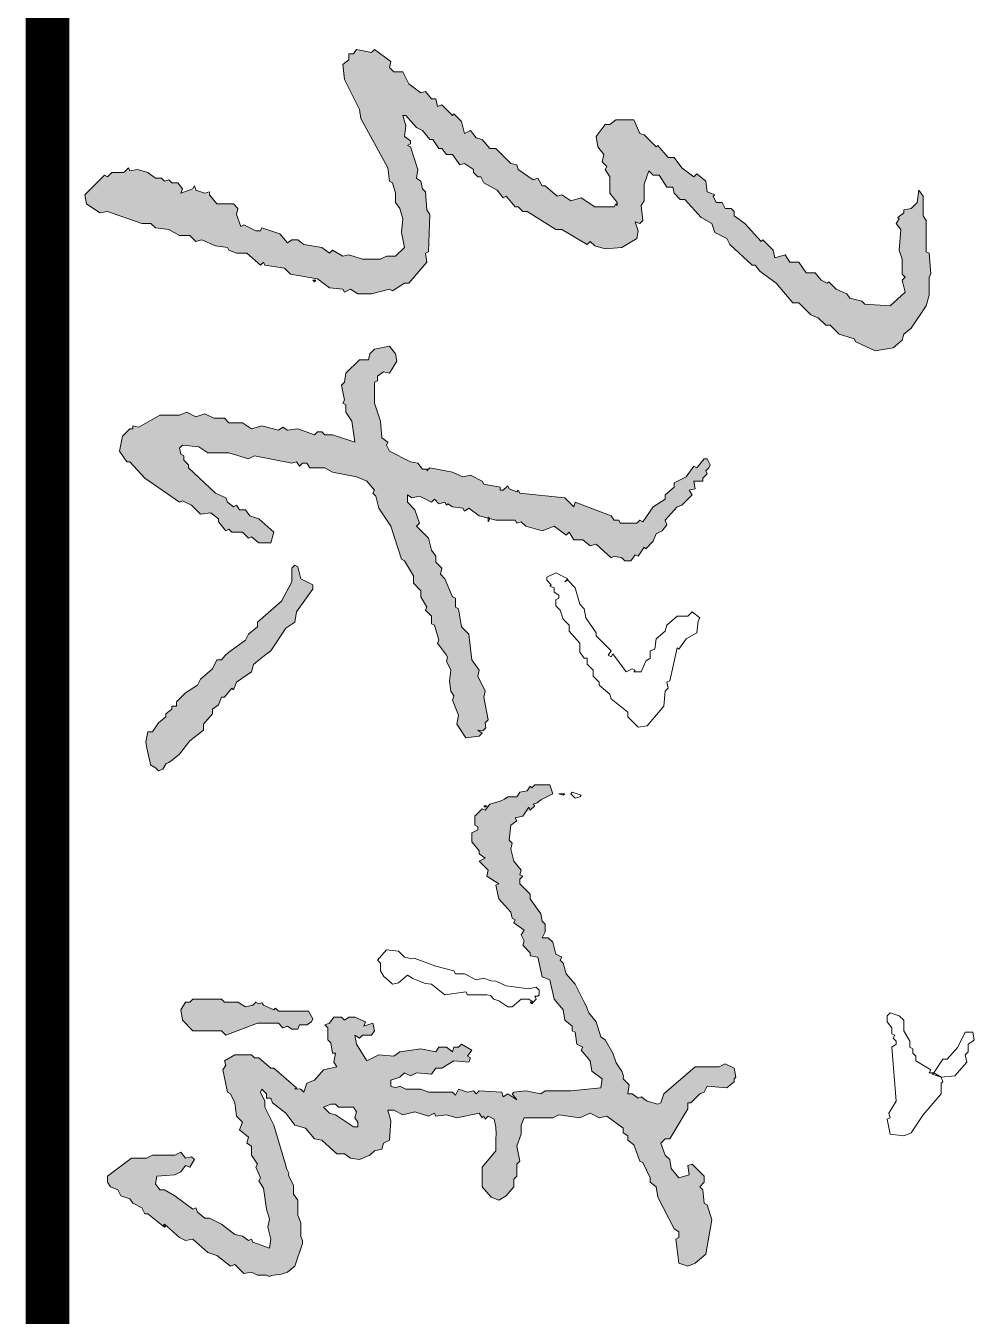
# Model space of a CAD drawing. Extents: x -518115 to 389031, y -231062 to 1628073.
# Drawn here: x 134976.2 to 135167.5, y -221165.1 to -220904.9 of the extents above; entities that cross this region are included whole.
import ezdxf

# ---------------------------------------------------------------- set-up
doc = ezdxf.new("R2010")
doc.units = 0
doc.header["$LTSCALE"] = 1000
doc.header["$MEASUREMENT"] = 0
doc.layers.add('图框', color=140, linetype='Continuous')
doc.layers.add('签名', color=7, linetype='Continuous', lineweight=18)

# ---------------------------------------------------------------- blocks, each defined once
blk = doc.blocks.new('GFDDDDRG')
at = {"layer": '签名'}
h = blk.add_hatch(color=2, dxfattribs=at)
h.dxf.hatch_style = 1
h.paths.add_polyline_path([(898047.21, -158509.95), (898047.82, -158515.39), (898049.03, -158516), (898050.24, -158520.23), (898050.24, -158523.86), (898052.05, -158526.28), (898053.26, -158530.51), (898052.65, -158535.96), (898053.86, -158542.01), (898050.24, -158545.63), (898046.61, -158545.63), (898044.19, -158546.84), (898036.93, -158546.84), (898031.49, -158545.03), (898029.07, -158545.63), (898024.83, -158543.21), (898023.62, -158544.42), (898020.6, -158542.01), (898013.34, -158540.8), (898010.92, -158538.98), (898008.5, -158538.98), (898006.69, -158540.19), (898003.67, -158536.56), (897996.41, -158534.14), (897995.8, -158535.35), (897993.99, -158535.35), (897989.15, -158532.93), (897987.94, -158533.54), (897986.13, -158528.7), (897986.73, -158526.28), (897984.92, -158524.47), (897978.26, -158524.47), (897974.45, -158519.89), (897973.43, -158520.23), (897968.3, -158518.52), (897963.75, -158520.23), (897964.35, -158518.42), (897962.54, -158516), (897960.12, -158516), (897958.91, -158514.79), (897957.1, -158515.39), (897955.89, -158514.18), (897953.47, -158514.18), (897950.44, -158511.77), (897946.21, -158510.56), (897943.19, -158511.16), (897942.58, -158509.95), (897940.77, -158511.77), (897935.93, -158511.77), (897934.11, -158513.58), (897932.9, -158512.97), (897925.04, -158520.84), (897925.65, -158524.47), (897931.09, -158528.09), (897934.11, -158527.49), (897948.02, -158532.33), (897951.65, -158532.33), (897953.47, -158534.14), (897958.91, -158534.75), (897963.14, -158537.17), (897967.38, -158537.17), (897969.8, -158539.59), (897972.22, -158538.98), (897977.66, -158541.4), (897982.5, -158542.01), (897983.1, -158543.21), (897986.13, -158544.42), (897990.36, -158544.42), (897995.8, -158549.26), (897997.01, -158548.05), (897997.62, -158549.26), (898005.48, -158550.47), (898007.9, -158552.89), (898018.79, -158554.71), (898023.62, -158558.33), (898029.07, -158558.94), (898029.67, -158560.15), (898032.09, -158558.94), (898035.12, -158560.75), (898040.56, -158560.75), (898047.82, -158558.94), (898049.03, -158559.54), (898053.86, -158556.52), (898055.68, -158556.52), (898062.94, -158548.05), (898062.33, -158544.42), (898063.54, -158543.82), (898064.15, -158528.7), (898062.94, -158526.89), (898062.33, -158519.63), (898061.12, -158518.42), (898060.52, -158515.39), (898058.7, -158514.18), (898059.31, -158510.56), (898056.28, -158501.48), (898055.07, -158500.88), (898056.28, -158500.27), (898056.28, -158499.06), (898053.86, -158497.25), (898054.47, -158493.02), (898053.26, -158488.78), (898054.47, -158488.78), (898058.7, -158493.62), (898061.12, -158494.83), (898064.15, -158498.46), (898065.36, -158498.46), (898067.77, -158502.09), (898068.98, -158502.09), (898070.8, -158504.51), (898073.22, -158504.51), (898076.24, -158508.74), (898078.06, -158508.14), (898081.69, -158510.56), (898081.69, -158511.77), (898083.5, -158513.58), (898084.71, -158513.58), (898085.92, -158516), (898091.36, -158519.02), (898093.78, -158522.05), (898094.99, -158521.44), (898098.62, -158525.68), (898099.83, -158525.68), (898101.64, -158527.49), (898103.46, -158527.49), (898114.95, -158534.75), (898117.37, -158534.75), (898127.65, -158540.8), (898128.86, -158539.59), (898130.67, -158541.4), (898134.91, -158542.61), (898141.56, -158542.01), (898147.61, -158538.38), (898148.21, -158535.35), (898147, -158531.72), (898148.82, -158532.33), (898150.03, -158531.12), (898149.42, -158525.07), (898150.63, -158523.26), (898150.63, -158516.6), (898152.45, -158511.16), (898154.26, -158512.97), (898156.68, -158512.97), (898159.7, -158517.81), (898162.12, -158517.81), (898162.73, -158520.23), (898165.15, -158522.65), (898166.96, -158522.65), (898173.61, -158529.91), (898177.85, -158532.33), (898179.06, -158535.96), (898183.9, -158538.38), (898185.11, -158540.8), (898194.18, -158549.26), (898195.39, -158549.26), (898197.2, -158551.68), (898203.85, -158556.52), (898210.51, -158564.38), (898212.93, -158564.38), (898217.77, -158569.22), (898220.79, -158570.43), (898223.81, -158573.45), (898225.63, -158573.45), (898229.26, -158577.08), (898235.3, -158578.9), (898235.91, -158580.11), (898243.77, -158583.74), (898251.03, -158582.53), (898254.66, -158579.5), (898255.26, -158577.08), (898258.29, -158574.66), (898264.33, -158565.59), (898265.54, -158561.36), (898265.54, -158554.1), (898266.15, -158552.89), (898265.54, -158544.42), (898264.33, -158543.82), (898264.33, -158531.12), (898263.13, -158529.3), (898263.13, -158521.44), (898261.31, -158519.02), (898260.71, -158523.86), (898258.29, -158526.28), (898255.26, -158526.89), (898255.26, -158528.09), (898252.84, -158529.91), (898253.45, -158530.51), (898252.24, -158532.33), (898254.05, -158534.75), (898253.45, -158543.21), (898254.66, -158546.84), (898254.66, -158552.89), (898255.87, -158554.1), (898254.66, -158555.31), (898255.87, -158560.15), (898249.82, -158565.59), (898239.54, -158564.99), (898238.33, -158563.78), (898233.49, -158562.57), (898232.28, -158560.75), (898228.05, -158558.94), (898225.02, -158555.92), (898224.42, -158556.52), (898222, -158555.31), (898219.58, -158552.29), (898215.95, -158552.29), (898212.93, -158548.05), (898209.3, -158548.05), (898207.48, -158545.03), (898203.25, -158546.24), (898202.65, -158543.21), (898198.41, -158538.98), (898197.81, -158539.59), (898191.15, -158532.33), (898186.92, -158529.3), (898186.92, -158527.49), (898185.71, -158526.28), (898183.29, -158526.28), (898182.08, -158523.86), (898179.66, -158523.86), (898177.92, -158520.38), (898176.03, -158519.63), (898175.43, -158515.39), (898171.8, -158512.37), (898170.59, -158513.58), (898165.75, -158509.95), (898162.73, -158505.72), (898160.31, -158505.72), (898156.08, -158500.88), (898155.47, -158501.48), (898150.63, -158496.65), (898148.82, -158496.04), (898146.4, -158490.6), (898139.14, -158490.6), (898136.72, -158492.41), (898134.91, -158492.41), (898131.28, -158497.25), (898131.88, -158501.48), (898134.3, -158504.51), (898133.7, -158507.53), (898135.51, -158509.35), (898134.91, -158510.56), (898136.72, -158513.58), (898136.72, -158520.23), (898139.75, -158523.86), (898139.75, -158525.07), (898139.14, -158524.47), (898138.54, -158525.68), (898130.67, -158525.68), (898125.23, -158522.05), (898121, -158523.26), (898117.37, -158520.84), (898115.55, -158521.44), (898110.72, -158517.21), (898109.51, -158517.21), (898107.69, -158514.18), (898105.88, -158514.79), (898099.83, -158510.56), (898099.22, -158508.74), (898096.81, -158508.14), (898090.76, -158502.09), (898088.34, -158502.09), (898085.31, -158498.46), (898082.89, -158497.85), (898080.48, -158494.83), (898078.06, -158496.04), (898076.85, -158491.2), (898073.82, -158488.18), (898073.22, -158488.78), (898068.98, -158484.55), (898067.17, -158485.15), (898066.57, -158482.13), (898064.75, -158482.13), (898062.33, -158479.11), (898060.52, -158479.71), (898055.68, -158476.08), (898053.26, -158471.24), (898049.63, -158471.24), (898047.82, -158469.43), (898048.42, -158467.01), (898041.77, -158462.17), (898040.56, -158463.38), (898034.51, -158462.17), (898033.3, -158463.99), (898031.49, -158463.99), (898031.49, -158466.41), (898029.07, -158468.22), (898029.67, -158474.27), (898035.72, -158486.36), (898036.33, -158489.99)])
h = blk.add_hatch(color=2, dxfattribs=at)
h.dxf.hatch_style = 1
h.paths.add_polyline_path([(898047.82, -158624.26), (898046.61, -158621.84), (898047.21, -158620.63), (898044.79, -158618.81), (898044.19, -158612.16), (898041.77, -158604.9), (898041.77, -158596.44), (898042.98, -158595.83), (898042.98, -158594.02), (898045.4, -158592.2), (898047.82, -158592.81), (898050.84, -158587.97), (898050.24, -158584.95), (898047.82, -158581.92), (898041.77, -158583.13), (898039.95, -158584.95), (898039.35, -158587.37), (898035.72, -158587.37), (898030.28, -158592.81), (898029.67, -158596.44), (898028.46, -158597.65), (898029.67, -158603.69), (898029.07, -158604.9), (898030.28, -158605.51), (898030.28, -158608.53), (898032.7, -158612.16), (898033.91, -158620.63), (898024.83, -158617.61), (898021.81, -158617.61), (898020.6, -158616.4), (898018.79, -158616.4), (898017.58, -158617.61), (898010.92, -158615.19), (898006.69, -158615.79), (898004.88, -158614.58), (898003.06, -158615.79), (897996.41, -158613.98), (897992.17, -158615.19), (897988.55, -158612.77), (897983.1, -158612.77), (897981.29, -158610.95), (897977.05, -158610.95), (897973.43, -158609.14), (897969.8, -158610.35), (897966.17, -158608.53), (897963.14, -158609.74), (897955.28, -158609.74), (897946.81, -158614.58), (897944.4, -158613.98), (897944.4, -158615.19), (897943.19, -158615.19), (897940.16, -158618.21), (897938.95, -158624.26), (897941.98, -158628.49), (897943.19, -158628.49), (897949.23, -158635.14), (897963.14, -158644.82), (897964.35, -158644.22), (897967.98, -158646.03), (897971.61, -158649.66), (897975.85, -158649.05), (897978.87, -158651.47), (897978.87, -158652.68), (897981.89, -158656.31), (897983.1, -158655.71), (897984.31, -158656.92), (897988.55, -158656.92), (897990.97, -158659.34), (897992.17, -158658.73), (897995.2, -158661.15), (898000.04, -158661.15), (898001.25, -158656.92), (897995.2, -158651.47), (897991.57, -158650.26), (897989.76, -158647.85), (897987.34, -158647.85), (897986.13, -158646.03), (897984.92, -158646.64), (897982.5, -158644.82), (897981.89, -158643.01), (897977.66, -158641.19), (897966.77, -158630.91), (897966.77, -158629.7), (897964.96, -158627.89), (897964.96, -158626.07), (897963.75, -158625.47), (897963.14, -158623.05), (897964.35, -158621.84), (897971.01, -158622.44), (897974.64, -158624.86), (897983.1, -158624.86), (897990.97, -158627.28), (897993.38, -158626.07), (898008.5, -158629.1), (898010.32, -158628.49), (898011.53, -158630.31), (898012.74, -158629.1), (898014.55, -158629.1), (898015.76, -158630.91), (898021.81, -158630.91), (898024.83, -158632.73), (898034.51, -158634.54), (898038.74, -158636.35), (898041.77, -158639.98), (898041.16, -158641.19), (898042.37, -158642.4), (898043.58, -158647.24), (898048.42, -158654.5), (898052.65, -158667.8), (898053.86, -158668.41), (898057.49, -158674.46), (898057.49, -158677.48), (898060.52, -158680.5), (898060.52, -158682.92), (898062.94, -158687.16), (898062.33, -158688.37), (898064.75, -158690.79), (898064.75, -158693.81), (898065.96, -158694.41), (898067.77, -158700.46), (898067.17, -158701.67), (898071.28, -158707.16), (898070.8, -158708.93), (898072.61, -158712.56), (898072.01, -158716.79), (898072.61, -158721.03), (898073.82, -158722.84), (898073.22, -158724.65), (898075.64, -158730.7), (898075.03, -158734.33), (898078.66, -158739.77), (898084.1, -158739.17), (898085.31, -158737.96), (898083.5, -158736.75), (898085.52, -158737.05), (898086.73, -158735.84), (898086.52, -158733.73), (898087.73, -158732.52), (898085.92, -158723.45), (898086.52, -158721.03), (898083.5, -158714.98), (898084.1, -158712.56), (898081.08, -158708.33), (898079.87, -158698.04), (898076.85, -158695.02), (898075.64, -158687.76), (898074.43, -158687.16), (898074.43, -158683.53), (898073.22, -158682.92), (898070.19, -158675.67), (898068.38, -158673.85), (898068.98, -158671.43), (898066.57, -158669.01), (898066.57, -158666.59), (898064.75, -158664.17), (898063.54, -158659.34), (898058.7, -158654.5), (898059.91, -158653.29), (898058.1, -158647.85), (898055.07, -158644.82), (898055.07, -158641.8), (898056.89, -158643.01), (898059.91, -158642.4), (898064.75, -158644.82), (898065.96, -158643.61), (898067.77, -158645.43), (898070.19, -158644.82), (898070.8, -158646.03), (898071.4, -158645.43), (898073.22, -158646.64), (898077.45, -158647.24), (898078.06, -158648.45), (898079.87, -158647.24), (898084.1, -158650.26), (898087.73, -158651.25), (898087.73, -158650.87), (898088.26, -158651.4), (898090.76, -158652.08), (898098.62, -158652.08), (898099.22, -158653.29), (898101.04, -158652.68), (898102.85, -158654.5), (898109.51, -158656.31), (898114.34, -158654.5), (898119.18, -158658.13), (898120.39, -158656.92), (898122.21, -158659.94), (898125.84, -158659.94), (898128.86, -158662.36), (898131.28, -158661.76), (898137.33, -158667.2), (898138.54, -158666.59), (898141.56, -158667.2), (898142.77, -158668.41), (898145.19, -158668.41), (898147, -158665.99), (898148.21, -158666.59), (898150.63, -158662.97), (898151.24, -158663.57), (898154.26, -158660.55), (898155.47, -158657.52), (898157.89, -158656.31), (898159.7, -158653.89), (898159.1, -158652.08), (898163.94, -158646.64), (898165.75, -158646.03), (898169.99, -158641.8), (898168.78, -158639.98), (898171.2, -158639.38), (898170.59, -158636.35), (898174.22, -158636.35), (898174.22, -158635.14), (898176.03, -158633.33), (898175.43, -158632.12), (898176.64, -158630.91), (898177.24, -158629.7), (898176.03, -158627.28), (898174.82, -158627.28), (898171.8, -158630.91), (898170.59, -158630.31), (898167.57, -158634.54), (898162.73, -158636.96), (898162.73, -158638.77), (898159.1, -158641.8), (898159.1, -158643.61), (898154.26, -158646.64), (898150.03, -158652.68), (898148.82, -158652.08), (898147.61, -158653.29), (898140.96, -158653.29), (898140.35, -158652.08), (898138.54, -158652.08), (898137.33, -158650.26), (898122.81, -158644.82), (898122.21, -158646.64), (898118.58, -158643.01), (898100.43, -158641.19), (898099.83, -158639.98), (898099.22, -158640.59), (898094.9, -158638.86), (898093.78, -158639.98), (898092.57, -158639.98), (898092.57, -158638.77), (898085.92, -158637.56), (898085.31, -158636.35), (898080.48, -158633.93), (898077.45, -158634.54), (898073.22, -158632.73), (898064.15, -158630.91), (898063.54, -158631.52), (898061.12, -158631.52), (898059.31, -158629.1), (898056.28, -158628.49)])
h = blk.add_hatch(color=2, dxfattribs=at)
h.dxf.hatch_style = 1
h.paths.add_polyline_path([(897970.4, -158718.61), (897965.56, -158721.63), (897961.93, -158725.26), (897961.93, -158727.07), (897960.12, -158727.07), (897960.12, -158728.28), (897957.7, -158730.1), (897957.7, -158731.31), (897954.68, -158733.73), (897952.26, -158737.36), (897950.44, -158737.36), (897949.55, -158741.49), (897950.01, -158744.04), (897951.23, -158749.19), (897951.54, -158750.78), (897953.47, -158751.87), (897954.68, -158753.08), (897956.49, -158752.48), (897957.76, -158750.21), (897958.94, -158749.83), (897960.4, -158748.75), (897963.14, -158746.43), (897967.38, -158740.98), (897972.82, -158736.75), (897972.82, -158734.33), (897976.45, -158730.1), (897976.45, -158728.28), (897978.87, -158726.47), (897980.08, -158723.45), (897981.29, -158723.45), (897984.31, -158719.82), (897984.92, -158720.42), (897986.13, -158717.4), (897992.17, -158713.16), (897993, -158710.28), (897994.59, -158708.93), (897998, -158706.16), (898000.04, -158704.7), (898006.09, -158695.62), (898009.71, -158693.21), (898010.32, -158688.97), (898016.97, -158679.66), (898016.97, -158678.09), (898012.13, -158675.67), (898010.92, -158670.83), (898009.71, -158670.22), (898008.5, -158671.43), (898008.5, -158676.88), (898004.27, -158684.74), (897994.59, -158693.21), (897994.59, -158695.02), (897990.97, -158698.04), (897989.76, -158700.46), (897983.1, -158705.3), (897981.56, -158706.56), (897980.08, -158708.33), (897978.26, -158708.33), (897976.45, -158711.95), (897971.61, -158716.19)])
h = blk.add_hatch(color=2, dxfattribs=at)
h.dxf.hatch_style = 1
h.paths.add_polyline_path([(898143.98, -158900.28), (898143.98, -158902.09), (898146.4, -158903.91), (898148.82, -158910.56), (898150.03, -158911.16), (898153.05, -158917.21), (898153.05, -158919.03), (898155.47, -158920.84), (898156.08, -158925.07), (898162.73, -158937.78), (898164.54, -158938.99), (898164.54, -158941.4), (898163.33, -158942.01), (898164.54, -158951.69), (898168.17, -158952.9), (898171.2, -158951.69), (898175.43, -158948.06), (898177.85, -158934.15), (898176.03, -158928.1), (898174.82, -158927.49), (898174.22, -158922.05), (898173.01, -158920.84), (898174.82, -158919.03), (898174.82, -158916.61), (898169.99, -158911.77), (898168.17, -158912.37), (898168.78, -158916), (898164.54, -158917.21), (898161.52, -158913.58), (898160.91, -158909.95), (898159.1, -158908.14), (898157.29, -158903.3), (898159.1, -158901.49), (898160.91, -158901.49), (898168.17, -158889.39), (898168.17, -158886.97), (898169.38, -158886.97), (898173.01, -158883.34), (898174.82, -158882.74), (898176.03, -158880.32), (898183.9, -158880.92), (898186.92, -158878.51), (898186.92, -158877.3), (898187.53, -158876.69), (898186.92, -158873.06), (898183.29, -158871.25), (898180.87, -158872.46), (898171.2, -158872.46), (898158.49, -158883.34), (898157.29, -158886.97), (898156.08, -158887.58), (898151.84, -158886.37), (898149.42, -158884.55), (898148.21, -158885.16), (898145.79, -158883.34), (898143.98, -158883.34), (898144.58, -158879.71), (898142.17, -158877.3), (898142.24, -158876.31), (898141.56, -158874.27), (898140.35, -158872.46), (898139.25, -158870.87), (898137.93, -158867.01), (898134.91, -158861.57), (898133.09, -158860.36), (898131.28, -158854.31), (898128.25, -158850.68), (898127.86, -158849.8), (898127.39, -158848.16), (898126.44, -158846.45), (898122.81, -158839.19), (898119.18, -158834.96), (898117.97, -158830.73), (898116.76, -158829.52), (898117.37, -158828.31), (898114.95, -158827.1), (898113.74, -158822.26), (898111.93, -158820.44), (898109.51, -158820.44), (898110.72, -158818.03), (898110.72, -158815), (898109.51, -158813.79), (898108.9, -158810.77), (898104.67, -158804.72), (898104.67, -158802.91), (898100.43, -158798.67), (898100.43, -158796.86), (898101.64, -158795.65), (898100.43, -158795.04), (898101.04, -158793.23), (898098.01, -158789.6), (898096.81, -158784.76), (898097.41, -158782.34), (898096.2, -158781.13), (898096.81, -158775.08), (898099.22, -158773.27), (898098.62, -158772.06), (898101.64, -158771.46), (898103.57, -158769.26), (898104.67, -158769.04), (898106.48, -158767.22), (898105.88, -158766.62), (898107.43, -158766.1), (898108.9, -158764.8), (898113.74, -158762.38), (898112.53, -158758.75), (898106.48, -158758.75), (898105.27, -158759.96), (898104.67, -158759.36), (898103.46, -158761.17), (898100.43, -158761.78), (898099.22, -158763.59), (898095.6, -158763.59), (898093.98, -158764.68), (898092.57, -158765.41), (898088.34, -158766.62), (898086.52, -158769.04), (898085.31, -158768.43), (898082.29, -158771.46), (898082.29, -158775.08), (898083.5, -158775.69), (898083.5, -158776.9), (898081.08, -158778.11), (898081.08, -158781.74), (898084.1, -158785.37), (898084.1, -158786.58), (898086.52, -158788.39), (898084.1, -158789.6), (898087.73, -158793.23), (898087.13, -158795.65), (898091.97, -158798.67), (898090.76, -158799.28), (898091.97, -158804.72), (898096.81, -158810.16), (898097.41, -158812.58), (898098.62, -158813.19), (898098.01, -158814.4), (898102.25, -158817.42), (898101.04, -158819.23), (898102.25, -158821.65), (898101.64, -158823.47), (898104.67, -158826.49), (898104.67, -158827.7), (898107.69, -158828.31), (898109.51, -158836.17), (898112.53, -158837.38), (898114.34, -158845.24), (898117.97, -158849.47), (898118.58, -158853.71), (898121.6, -158856.13), (898121.6, -158857.94), (898122.81, -158858.55), (898123.42, -158863.39), (898125.84, -158864.59), (898125.23, -158865.8), (898128.86, -158870.04), (898129.46, -158874.27), (898133.7, -158877.3), (898133.09, -158880.92), (898121, -158882.13), (898110.72, -158882.13), (898108.9, -158883.34), (898102.85, -158882.13), (898098.01, -158882.74), (898097.41, -158883.34), (898099.22, -158885.76), (898095.6, -158883.34), (898093.78, -158884.55), (898093.18, -158882.74), (898084.1, -158882.13), (898082.89, -158883.34), (898081.69, -158882.13), (898079.27, -158882.74), (898075.64, -158881.53), (898074.43, -158883.95), (898073.22, -158882.74), (898063.54, -158882.74), (898060.52, -158881.53), (898054.47, -158881.53), (898052.05, -158880.32), (898050.24, -158880.92), (898048.42, -158880.32), (898048.42, -158877.9), (898052.05, -158876.69), (898053.86, -158874.88), (898056.28, -158876.09), (898058.7, -158874.88), (898064.75, -158875.48), (898066.57, -158873.06), (898068.98, -158873.06), (898073.82, -158870.04), (898079.87, -158870.64), (898080.48, -158868.83), (898079.27, -158868.22), (898081.08, -158865.8), (898076.85, -158863.39), (898075.64, -158864.59), (898073.82, -158864.59), (898073.22, -158866.41), (898070.8, -158864.59), (898067.77, -158864.59), (898066.57, -158866.41), (898060.52, -158865.2), (898052.05, -158866.41), (898049.63, -158868.22), (898043.58, -158867.62), (898038.74, -158870.04), (898034.51, -158863.39), (898033.91, -158859.76), (898035.72, -158860.97), (898036.93, -158859.76), (898040.56, -158859.76), (898041.77, -158857.94), (898041.16, -158854.92), (898037.53, -158856.13), (898038.14, -158854.31), (898033.91, -158852.5), (898031.49, -158852.5), (898029.67, -158853.71), (898028.46, -158852.5), (898025.44, -158852.5), (898023.62, -158854.92), (898021.81, -158855.52), (898023.02, -158856.73), (898023.02, -158861.57), (898024.23, -158862.78), (898024.83, -158867.01), (898026.04, -158867.01), (898025.44, -158870.64), (898026.65, -158872.46), (898021.21, -158873.67), (898017.58, -158877.9), (898014.55, -158879.11), (898013.34, -158882.74), (898012.13, -158881.53), (898011.48, -158881.4), (898010.25, -158880.86), (898010.32, -158880.92), (898009.71, -158881.53), (898010.25, -158880.86), (898001.25, -158873.06), (898000.04, -158873.06), (897995.2, -158868.83), (897993.38, -158868.83), (897992.17, -158867.62), (897985.52, -158867.62), (897981.29, -158870.04), (897981.89, -158871.85), (897980.68, -158873.67), (897982.5, -158882.74), (897983.71, -158883.34), (897985.52, -158886.97), (897986.13, -158892.42), (897988.55, -158894.83), (897987.34, -158897.86), (897990.97, -158900.88), (897990.36, -158903.3), (897992.17, -158904.51), (897992.17, -158908.14), (897994.59, -158911.77), (897993.99, -158912.98), (897995.8, -158917.21), (897995.2, -158918.42), (897997.01, -158921.45), (897998.14, -158929.31), (897998.22, -158929.31), (897998.15, -158929.38), (897998.22, -158929.91), (897999.49, -158933.91), (897998.83, -158937.17), (898000.04, -158942.01), (897999.43, -158945.64), (897992.78, -158943.22), (897992.17, -158942.01), (897990.97, -158942.61), (897988.55, -158940.8), (897985.52, -158940.19), (897980.08, -158935.96), (897975.24, -158933.54), (897973.43, -158933.54), (897970.4, -158931.12), (897969.8, -158929.31), (897968.59, -158929.91), (897961.33, -158924.47), (897957.1, -158922.05), (897955.28, -158922.05), (897953.47, -158919.63), (897954.07, -158916.61), (897961.33, -158916), (897963.75, -158914.79), (897965.56, -158912.37), (897967.38, -158912.98), (897969.19, -158909.95), (897967.98, -158908.75), (897965.56, -158909.35), (897963.75, -158906.93), (897961.33, -158908.14), (897952.26, -158908.14), (897949.84, -158909.35), (897943.79, -158909.35), (897934.11, -158916.61), (897934.11, -158919.03), (897935.32, -158920.84), (897938.35, -158922.05), (897939.56, -158924.47), (897943.19, -158925.68), (897944.4, -158927.49), (897948.02, -158929.31), (897949.23, -158931.73), (897950.44, -158931.73), (897956.49, -158936.57), (897957.1, -158935.96), (897963.14, -158941.4), (897965.56, -158942.61), (897968.59, -158942.01), (897974.64, -158947.45), (897978.26, -158948.66), (897983.71, -158952.9), (897985.52, -158952.29), (897989.15, -158955.92), (897992.17, -158955.31), (897994.59, -158956.52), (897998.22, -158956.52), (897999.38, -158957.12), (898000.31, -158956.71), (898001.25, -158956.52), (898004.33, -158956.14), (898006.69, -158955.31), (898009.71, -158952.9), (898012.74, -158943.82), (898012.74, -158942.61), (898012.15, -158940.98), (898012.13, -158940.19), (898012.13, -158935.36), (898010.92, -158932.33), (898010.92, -158926.28), (898009.11, -158923.87), (898009.11, -158920.24), (898007.29, -158916.61), (898007.18, -158916.17), (898007.29, -158915.4), (898006.32, -158913.52), (898006.09, -158912.37), (898001.25, -158896.04), (897997.62, -158888.79), (897997.62, -158886.37), (897995.8, -158882.74), (897996.41, -158881.53), (897998.22, -158883.34), (897998.22, -158885.16), (898000.04, -158885.16), (898000.64, -158886.97), (898006.09, -158891.21), (898009.71, -158896.04), (898013.95, -158897.25), (898017.58, -158901.49), (898020.6, -158902.09), (898026.65, -158907.54), (898029.67, -158907.54), (898032.09, -158909.35), (898035.72, -158909.95), (898039.95, -158908.14), (898041.77, -158906.33), (898044.79, -158905.72), (898045.4, -158903.3), (898047.82, -158902.09), (898048.42, -158894.23), (898047.21, -158890), (898049.63, -158890), (898053.26, -158891.81), (898058.1, -158890.6), (898063.54, -158892.42), (898065.96, -158891.21), (898066.57, -158892.42), (898070.8, -158891.81), (898075.03, -158893.02), (898084.1, -158891.21), (898085.31, -158893.02), (898086.52, -158893.63), (898087.73, -158892.42), (898090.15, -158893.63), (898090.73, -158896.79), (898090.96, -158899.72), (898090.76, -158901.49), (898090.76, -158906.33), (898085.31, -158912.98), (898085.31, -158920.84), (898088.94, -158925.07), (898091.97, -158926.28), (898094.99, -158924.47), (898098.01, -158920.84), (898098.01, -158917.82), (898099.22, -158916.61), (898099.22, -158911.77), (898100.43, -158910.56), (898099.22, -158904.51), (898101.04, -158899.67), (898101.04, -158896.04), (898102.25, -158893.02), (898113.74, -158893.02), (898116.16, -158891.81), (898124.63, -158893.02), (898128.86, -158891.21), (898132.49, -158893.02), (898135.51, -158892.42), (898142.17, -158897.25), (898142.17, -158899.07)])
h.paths.add_polyline_path([(898035.12, -158896.65), (898033.3, -158896.65), (898026.04, -158891.81), (898023.62, -158891.21), (898021.21, -158888.79), (898024.23, -158887.58), (898026.04, -158887.58), (898027.25, -158888.79), (898033.3, -158888.79), (898034.51, -158890.6), (898033.91, -158893.02), (898035.12, -158894.83)], flags=16)
h = blk.add_hatch(color=2, dxfattribs=at)
h.dxf.hatch_style = 1
h.paths.add_polyline_path([(897981.29, -158846.45), (897980.08, -158845.24), (897968.59, -158845.24), (897967.38, -158846.45), (897965.56, -158846.45), (897963.75, -158849.47), (897964.35, -158853.71), (897968.59, -158857.94), (897980.08, -158857.94), (897981.89, -158859.76), (897994.59, -158854.92), (898003.06, -158854.92), (898004.88, -158856.73), (898006.69, -158856.13), (898008.5, -158857.34), (898010.92, -158857.34), (898011.53, -158855.52), (898014.55, -158855.52), (898016.37, -158854.31), (898016.97, -158853.1), (898015.16, -158850.08), (898003.06, -158850.08), (898001.85, -158848.87), (898001.25, -158849.47), (897995.45, -158846.99), (897995.2, -158847.06), (897993.99, -158846.45), (897992.78, -158847.66), (897989.76, -158848.27), (897986.73, -158846.45)])
at = {"layer": '图框', "const_width": 17.5}
blk.add_lwpolyline([(897909.95, -156001.93), (897909.95, -159501.93)], dxfattribs=at)
at = {"layer": '签名', "color": 2, "elevation": 4852497.23}
for points in [[(898265.54, -158554.1), (898266.15, -158552.89), (898265.54, -158544.42), (898264.33, -158543.82), (898264.33, -158531.12), (898263.13, -158529.3), (898263.13, -158521.44), (898261.31, -158519.02), (898260.71, -158523.86), (898258.29, -158526.28), (898255.26, -158526.89), (898255.26, -158528.09), (898252.84, -158529.91), (898253.45, -158530.51), (898252.24, -158532.33), (898254.05, -158534.75), (898253.45, -158543.21), (898254.66, -158546.84), (898254.66, -158552.89), (898255.87, -158554.1), (898254.66, -158555.31), (898255.87, -158560.15), (898249.82, -158565.59), (898239.54, -158564.99), (898238.33, -158563.78), (898233.49, -158562.57), (898232.28, -158560.75), (898228.05, -158558.94), (898225.02, -158555.92), (898224.42, -158556.52), (898222, -158555.31), (898219.58, -158552.29), (898215.95, -158552.29), (898212.93, -158548.05), (898209.3, -158548.05), (898207.48, -158545.03), (898203.25, -158546.24), (898202.65, -158543.21), (898198.41, -158538.98), (898197.81, -158539.59), (898191.15, -158532.33), (898186.92, -158529.3), (898186.92, -158527.49), (898185.71, -158526.28), (898183.29, -158526.28), (898182.08, -158523.86), (898179.66, -158523.86), (898178.45, -158521.44), (898179.06, -158520.84), (898176.03, -158519.63), (898175.43, -158515.39), (898171.8, -158512.37), (898170.59, -158513.58), (898165.75, -158509.95), (898162.73, -158505.72), (898160.31, -158505.72), (898156.08, -158500.88), (898155.47, -158501.48), (898150.63, -158496.65), (898148.82, -158496.04), (898146.4, -158490.6), (898139.14, -158490.6), (898136.72, -158492.41), (898134.91, -158492.41), (898131.28, -158497.25), (898131.88, -158501.48), (898134.3, -158504.51), (898133.7, -158507.53), (898135.51, -158509.35), (898134.91, -158510.56), (898136.72, -158513.58), (898136.72, -158520.23), (898139.75, -158523.86), (898139.75, -158525.07), (898139.14, -158524.47), (898138.54, -158525.68), (898130.67, -158525.68), (898125.23, -158522.05), (898121, -158523.26), (898117.37, -158520.84), (898115.55, -158521.44), (898110.72, -158517.21), (898109.51, -158517.21), (898107.69, -158514.18), (898105.88, -158514.79), (898099.83, -158510.56), (898099.22, -158508.74), (898096.81, -158508.14), (898090.76, -158502.09), (898088.34, -158502.09), (898085.31, -158498.46), (898082.89, -158497.85), (898080.48, -158494.83), (898078.06, -158496.04), (898076.85, -158491.2), (898073.82, -158488.18), (898073.22, -158488.78), (898068.98, -158484.55), (898067.17, -158485.15), (898066.57, -158482.13), (898064.75, -158482.13), (898062.33, -158479.11), (898060.52, -158479.71), (898055.68, -158476.08), (898053.26, -158471.24), (898049.63, -158471.24), (898047.82, -158469.43), (898048.42, -158467.01), (898041.77, -158462.17), (898040.56, -158463.38), (898034.51, -158462.17), (898033.3, -158463.99), (898031.49, -158463.99), (898031.49, -158466.41), (898029.07, -158468.22), (898029.67, -158474.27), (898035.72, -158486.36), (898036.33, -158489.99), (898047.21, -158509.95), (898047.82, -158515.39), (898049.03, -158516), (898050.24, -158520.23), (898050.24, -158523.86), (898052.05, -158526.28), (898053.26, -158530.51), (898052.65, -158535.96), (898053.86, -158542.01), (898050.24, -158545.63), (898046.61, -158545.63), (898044.19, -158546.84), (898036.93, -158546.84), (898031.49, -158545.03), (898029.07, -158545.63), (898024.83, -158543.21), (898023.62, -158544.42), (898020.6, -158542.01), (898013.34, -158540.8), (898010.92, -158538.98), (898008.5, -158538.98), (898006.69, -158540.19), (898003.67, -158536.56), (897996.41, -158534.14), (897995.8, -158535.35), (897993.99, -158535.35), (897989.15, -158532.93), (897987.94, -158533.54), (897986.13, -158528.7), (897986.73, -158526.28), (897984.92, -158524.47), (897978.26, -158524.47), (897975.24, -158520.84), (897975.24, -158519.63), (897973.43, -158520.23), (897969.8, -158519.02), (897969.19, -158517.21), (897968.59, -158518.42), (897963.75, -158520.23), (897964.35, -158518.42), (897962.54, -158516), (897960.12, -158516), (897958.91, -158514.79), (897957.1, -158515.39), (897955.89, -158514.18), (897953.47, -158514.18), (897950.44, -158511.77), (897946.21, -158510.56), (897943.19, -158511.16), (897942.58, -158509.95), (897940.77, -158511.77), (897935.93, -158511.77), (897934.11, -158513.58), (897932.9, -158512.97), (897925.04, -158520.84), (897925.65, -158524.47), (897931.09, -158528.09), (897934.11, -158527.49), (897948.02, -158532.33), (897951.65, -158532.33), (897953.47, -158534.14), (897958.91, -158534.75), (897963.14, -158537.17), (897967.38, -158537.17), (897969.8, -158539.59), (897972.22, -158538.98), (897977.66, -158541.4), (897982.5, -158542.01), (897983.1, -158543.21), (897986.13, -158544.42), (897990.36, -158544.42), (897995.8, -158549.26), (897997.01, -158548.05), (897997.62, -158549.26), (898005.48, -158550.47), (898007.9, -158552.89), (898018.79, -158554.71), (898023.62, -158558.33), (898029.07, -158558.94), (898029.67, -158560.15), (898032.09, -158558.94), (898035.12, -158560.75), (898040.56, -158560.75), (898047.82, -158558.94), (898049.03, -158559.54), (898053.86, -158556.52), (898055.68, -158556.52), (898062.94, -158548.05), (898062.33, -158544.42), (898063.54, -158543.82), (898064.15, -158528.7), (898062.94, -158526.89), (898062.33, -158519.63), (898061.12, -158518.42), (898060.52, -158515.39), (898058.7, -158514.18), (898059.31, -158510.56), (898056.28, -158501.48), (898055.07, -158500.88), (898056.28, -158500.27), (898056.28, -158499.06), (898053.86, -158497.25), (898054.47, -158493.02), (898053.26, -158488.78), (898054.47, -158488.78), (898058.7, -158493.62), (898061.12, -158494.83), (898064.15, -158498.46), (898065.36, -158498.46), (898067.77, -158502.09), (898068.98, -158502.09), (898070.8, -158504.51), (898073.22, -158504.51), (898076.24, -158508.74), (898078.06, -158508.14), (898081.69, -158510.56), (898081.69, -158511.77), (898083.5, -158513.58), (898084.71, -158513.58), (898085.92, -158516), (898091.36, -158519.02), (898093.78, -158522.05), (898094.99, -158521.44), (898098.62, -158525.68), (898099.83, -158525.68), (898101.64, -158527.49), (898103.46, -158527.49), (898114.95, -158534.75), (898117.37, -158534.75), (898127.65, -158540.8), (898128.86, -158539.59), (898130.67, -158541.4), (898134.91, -158542.61), (898141.56, -158542.01), (898147.61, -158538.38), (898148.21, -158535.35), (898147, -158531.72), (898148.82, -158532.33), (898150.03, -158531.12), (898149.42, -158525.07), (898150.63, -158523.26), (898150.63, -158516.6), (898152.45, -158511.16), (898154.26, -158512.97), (898156.68, -158512.97), (898159.7, -158517.81), (898162.12, -158517.81), (898162.73, -158520.23), (898165.15, -158522.65), (898166.96, -158522.65), (898173.61, -158529.91), (898177.85, -158532.33), (898179.06, -158535.96), (898183.9, -158538.38), (898185.11, -158540.8), (898194.18, -158549.26), (898195.39, -158549.26), (898197.2, -158551.68), (898203.85, -158556.52), (898210.51, -158564.38), (898212.93, -158564.38), (898217.77, -158569.22), (898220.79, -158570.43), (898223.81, -158573.45), (898225.63, -158573.45), (898229.26, -158577.08), (898235.3, -158578.9), (898235.91, -158580.11), (898243.77, -158583.74), (898251.03, -158582.53), (898254.66, -158579.5), (898255.26, -158577.08), (898258.29, -158574.66), (898264.33, -158565.59), (898265.54, -158561.36), (898265.54, -158554.1)], [(898017.58, -158555.92), (898018.18, -158555.31), (898016.97, -158555.31), (898017.58, -158555.92)], [(898176.64, -158630.91), (898177.24, -158629.7), (898176.03, -158627.28), (898174.82, -158627.28), (898171.8, -158630.91), (898170.59, -158630.31), (898167.57, -158634.54), (898162.73, -158636.96), (898162.73, -158638.77), (898159.1, -158641.8), (898159.1, -158643.61), (898154.26, -158646.64), (898150.03, -158652.68), (898148.82, -158652.08), (898147.61, -158653.29), (898140.96, -158653.29), (898140.35, -158652.08), (898138.54, -158652.08), (898137.33, -158650.26), (898122.81, -158644.82), (898122.21, -158646.64), (898118.58, -158643.01), (898100.43, -158641.19), (898099.83, -158639.98), (898099.22, -158640.59), (898096.2, -158639.38), (898095.6, -158638.17), (898093.78, -158639.98), (898092.57, -158639.98), (898092.57, -158638.77), (898085.92, -158637.56), (898085.31, -158636.35), (898080.48, -158633.93), (898077.45, -158634.54), (898073.22, -158632.73), (898064.15, -158630.91), (898062.94, -158632.12), (898062.94, -158632.12), (898063.54, -158631.52), (898061.12, -158631.52), (898059.31, -158629.1), (898056.28, -158628.49), (898047.82, -158624.26), (898046.61, -158621.84), (898047.21, -158620.63), (898044.79, -158618.81), (898044.19, -158612.16), (898041.77, -158604.9), (898041.77, -158596.44), (898042.98, -158595.83), (898042.98, -158594.02), (898045.4, -158592.2), (898047.82, -158592.81), (898050.84, -158587.97), (898050.24, -158584.95), (898047.82, -158581.92), (898041.77, -158583.13), (898039.95, -158584.95), (898039.35, -158587.37), (898035.72, -158587.37), (898030.28, -158592.81), (898029.67, -158596.44), (898028.46, -158597.65), (898029.67, -158603.69), (898029.07, -158604.9), (898030.28, -158605.51), (898030.28, -158608.53), (898032.7, -158612.16), (898033.91, -158620.63), (898024.83, -158617.61), (898021.81, -158617.61), (898020.6, -158616.4), (898018.79, -158616.4), (898017.58, -158617.61), (898010.92, -158615.19), (898006.69, -158615.79), (898004.88, -158614.58), (898003.06, -158615.79), (897996.41, -158613.98), (897992.17, -158615.19), (897988.55, -158612.77), (897983.1, -158612.77), (897981.29, -158610.95), (897977.05, -158610.95), (897973.43, -158609.14), (897969.8, -158610.35), (897966.17, -158608.53), (897963.14, -158609.74), (897955.28, -158609.74), (897946.81, -158614.58), (897944.4, -158613.98), (897944.4, -158615.19), (897943.19, -158615.19), (897940.16, -158618.21), (897938.95, -158624.26), (897941.98, -158628.49), (897943.19, -158628.49), (897949.23, -158635.14), (897963.14, -158644.82), (897964.35, -158644.22), (897967.98, -158646.03), (897971.61, -158649.66), (897975.85, -158649.05), (897978.87, -158651.47), (897978.87, -158652.68), (897981.89, -158656.31), (897983.1, -158655.71), (897984.31, -158656.92), (897988.55, -158656.92), (897990.97, -158659.34), (897992.17, -158658.73), (897995.2, -158661.15), (898000.04, -158661.15), (898001.25, -158656.92), (897995.2, -158651.47), (897991.57, -158650.26), (897989.76, -158647.85), (897987.34, -158647.85), (897986.13, -158646.03), (897984.92, -158646.64), (897982.5, -158644.82), (897981.89, -158643.01), (897977.66, -158641.19), (897966.77, -158630.91), (897966.77, -158629.7), (897964.96, -158627.89), (897964.96, -158626.07), (897963.75, -158625.47), (897963.14, -158623.05), (897964.35, -158621.84), (897971.01, -158622.44), (897974.64, -158624.86), (897983.1, -158624.86), (897990.97, -158627.28), (897993.38, -158626.07), (898008.5, -158629.1), (898010.32, -158628.49), (898011.53, -158630.31), (898012.74, -158629.1), (898014.55, -158629.1), (898015.76, -158630.91), (898021.81, -158630.91), (898024.83, -158632.73), (898034.51, -158634.54), (898038.74, -158636.35), (898041.77, -158639.98), (898041.16, -158641.19), (898042.37, -158642.4), (898043.58, -158647.24), (898048.42, -158654.5), (898052.65, -158667.8), (898053.86, -158668.41), (898057.49, -158674.46), (898057.49, -158677.48), (898060.52, -158680.5), (898060.52, -158682.92), (898062.94, -158687.16), (898062.33, -158688.37), (898064.75, -158690.79), (898064.75, -158693.81), (898065.96, -158694.41), (898067.77, -158700.46), (898067.17, -158701.67), (898070.8, -158706.51), (898071.21, -158707.44), (898070.8, -158708.93), (898072.61, -158712.56), (898072.01, -158716.79), (898072.61, -158721.03), (898073.82, -158722.84), (898073.22, -158724.65), (898075.64, -158730.7), (898075.03, -158734.33), (898078.66, -158739.77), (898084.1, -158739.17), (898085.31, -158737.96), (898083.5, -158736.75), (898085.52, -158737.05), (898086.73, -158735.84), (898086.52, -158733.73), (898087.73, -158732.52), (898085.92, -158723.45), (898086.52, -158721.03), (898083.5, -158714.98), (898084.1, -158712.56), (898081.08, -158708.33), (898079.87, -158698.04), (898076.85, -158695.02), (898075.64, -158687.76), (898074.43, -158687.16), (898074.43, -158683.53), (898073.22, -158682.92), (898070.19, -158675.67), (898068.38, -158673.85), (898068.98, -158671.43), (898066.57, -158669.01), (898066.57, -158666.59), (898064.75, -158664.17), (898063.54, -158659.34), (898058.7, -158654.5), (898059.91, -158653.29), (898058.1, -158647.85), (898055.07, -158644.82), (898055.07, -158641.8), (898056.89, -158643.01), (898059.91, -158642.4), (898064.75, -158644.82), (898065.96, -158643.61), (898067.77, -158645.43), (898070.19, -158644.82), (898070.8, -158646.03), (898071.4, -158645.43), (898073.22, -158646.64), (898077.45, -158647.24), (898078.06, -158648.45), (898079.87, -158647.24), (898084.1, -158650.26), (898090.76, -158652.08), (898098.62, -158652.08), (898099.22, -158653.29), (898101.04, -158652.68), (898102.85, -158654.5), (898109.51, -158656.31), (898114.34, -158654.5), (898119.18, -158658.13), (898120.39, -158656.92), (898122.21, -158659.94), (898125.84, -158659.94), (898128.86, -158662.36), (898131.28, -158661.76), (898137.33, -158667.2), (898138.54, -158666.59), (898141.56, -158667.2), (898142.77, -158668.41), (898145.19, -158668.41), (898147, -158665.99), (898148.21, -158666.59), (898150.63, -158662.97), (898151.24, -158663.57), (898154.26, -158660.55), (898155.47, -158657.52), (898157.89, -158656.31), (898159.7, -158653.89), (898159.1, -158652.08), (898163.94, -158646.64), (898165.75, -158646.03), (898169.99, -158641.8), (898168.78, -158639.98), (898171.2, -158639.38), (898170.59, -158636.35), (898174.22, -158636.35), (898174.22, -158635.14), (898176.03, -158633.33), (898175.43, -158632.12), (898176.64, -158630.91)], [(898087.73, -158652.68), (898088.34, -158651.47), (898087.73, -158650.87), (898087.73, -158652.68)], [(898016.37, -158680.5), (898016.97, -158679.9), (898016.97, -158678.09), (898012.13, -158675.67), (898010.92, -158670.83), (898009.71, -158670.22), (898008.5, -158671.43), (898008.5, -158676.88), (898004.27, -158684.74), (897994.59, -158693.21), (897994.59, -158695.02), (897990.97, -158698.04), (897989.76, -158700.46), (897983.1, -158705.3), (897981.56, -158706.56), (897980.08, -158708.33), (897978.26, -158708.33), (897976.45, -158711.95), (897971.61, -158716.19), (897970.4, -158718.61), (897965.56, -158721.63), (897961.93, -158725.26), (897961.93, -158727.07), (897960.12, -158727.07), (897960.12, -158728.28), (897957.7, -158730.1), (897957.7, -158731.31), (897954.68, -158733.73), (897952.26, -158737.36), (897950.44, -158737.36), (897949.55, -158741.49), (897950.01, -158744.04), (897951.23, -158749.19), (897951.54, -158750.78), (897953.47, -158751.87), (897953.47, -158751.87), (897954.68, -158753.08), (897956.49, -158752.48), (897957.76, -158750.21), (897958.94, -158749.83), (897960.4, -158748.75), (897963.14, -158746.43), (897967.38, -158740.98), (897972.82, -158736.75), (897972.82, -158734.33), (897976.45, -158730.1), (897976.45, -158728.28), (897978.87, -158726.47), (897980.08, -158723.45), (897981.29, -158723.45), (897984.31, -158719.82), (897984.92, -158720.42), (897986.13, -158717.4), (897992.17, -158713.16), (897993, -158710.28), (897994.59, -158708.93), (897998, -158706.16), (898000.04, -158704.7), (898006.09, -158695.62), (898009.71, -158693.21), (898010.32, -158688.97), (898016.37, -158680.5)], [(898172.41, -158692.6), (898173.01, -158691.39), (898169.99, -158688.97), (898168.17, -158690.79), (898163.94, -158690.79), (898159.7, -158694.41), (898159.1, -158696.83), (898155.47, -158699.86), (898154.87, -158704.09), (898153.05, -158704.7), (898153.05, -158707.72), (898151.24, -158708.93), (898149.42, -158713.16), (898146.4, -158713.16), (898147, -158712.56), (898145.79, -158711.95), (898143.37, -158713.16), (898137.93, -158705.91), (898137.33, -158707.12), (898136.12, -158706.51), (898137.33, -158704.7), (898131.28, -158698.65), (898131.28, -158697.44), (898127.05, -158691.39), (898126.44, -158687.76), (898124.63, -158685.95), (898122.81, -158679.29), (898119.79, -158676.27), (898118.58, -158676.88), (898119.79, -158675.67), (898114.95, -158673.25), (898111.32, -158675.06), (898111.32, -158676.27), (898113.13, -158678.09), (898112.53, -158678.69), (898114.34, -158679.29), (898114.34, -158681.11), (898116.16, -158682.32), (898116.16, -158683.53), (898114.95, -158684.13), (898114.95, -158686.55), (898116.76, -158688.37), (898117.97, -158692), (898120.39, -158694.41), (898120.39, -158696.83), (898124.63, -158701.67), (898124.63, -158705.3), (898126.44, -158707.72), (898127.65, -158707.72), (898127.65, -158710.14), (898130.07, -158712.56), (898130.07, -158714.98), (898132.49, -158717.4), (898132.49, -158718.61), (898136.72, -158722.24), (898137.33, -158724.05), (898143.98, -158729.49), (898143.98, -158731.31), (898148.21, -158735.54), (898151.84, -158734.94), (898158.49, -158727.07), (898159.1, -158721.03), (898160.31, -158719.82), (898159.7, -158717.4), (898160.91, -158716.79), (898163.94, -158703.49), (898164.54, -158704.09), (898167.57, -158699.86), (898171.8, -158697.44), (898172.41, -158692.6)], [(898186.92, -158877.3), (898187.53, -158876.69), (898186.92, -158873.06), (898183.29, -158871.25), (898180.87, -158872.46), (898171.2, -158872.46), (898158.49, -158883.34), (898157.29, -158886.97), (898156.08, -158887.58), (898151.84, -158886.37), (898149.42, -158884.55), (898148.21, -158885.16), (898145.79, -158883.34), (898143.98, -158883.34), (898144.58, -158879.71), (898142.17, -158877.3), (898142.24, -158876.31), (898141.56, -158874.27), (898140.35, -158872.46), (898139.25, -158870.87), (898137.93, -158867.01), (898134.91, -158861.57), (898133.09, -158860.36), (898131.28, -158854.31), (898128.25, -158850.68), (898127.86, -158849.8), (898127.39, -158848.16), (898126.44, -158846.45), (898122.81, -158839.19), (898119.18, -158834.96), (898117.97, -158830.73), (898116.76, -158829.52), (898117.37, -158828.31), (898114.95, -158827.1), (898113.74, -158822.26), (898111.93, -158820.44), (898109.51, -158820.44), (898110.72, -158818.03), (898110.72, -158815), (898109.51, -158813.79), (898108.9, -158810.77), (898104.67, -158804.72), (898104.67, -158802.91), (898100.43, -158798.67), (898100.43, -158796.86), (898101.64, -158795.65), (898100.43, -158795.04), (898101.04, -158793.23), (898098.01, -158789.6), (898096.81, -158784.76), (898097.41, -158782.34), (898096.2, -158781.13), (898096.81, -158775.08), (898099.22, -158773.27), (898098.62, -158772.06), (898101.64, -158771.46), (898104.06, -158767.83), (898104.67, -158769.04), (898106.48, -158767.22), (898105.88, -158766.62), (898107.43, -158766.1), (898108.9, -158764.8), (898113.74, -158762.38), (898112.53, -158758.75), (898106.48, -158758.75), (898105.27, -158759.96), (898104.67, -158759.36), (898103.46, -158761.17), (898100.43, -158761.78), (898099.22, -158763.59), (898095.6, -158763.59), (898094.2, -158764.56), (898092.57, -158765.41), (898088.34, -158766.62), (898086.52, -158769.04), (898085.31, -158768.43), (898082.29, -158771.46), (898082.29, -158775.08), (898083.5, -158775.69), (898083.5, -158776.9), (898081.08, -158778.11), (898081.08, -158781.74), (898084.1, -158785.37), (898084.1, -158786.58), (898086.52, -158788.39), (898084.1, -158789.6), (898087.73, -158793.23), (898087.13, -158795.65), (898091.97, -158798.67), (898090.76, -158799.28), (898091.97, -158804.72), (898096.81, -158810.16), (898097.41, -158812.58), (898098.62, -158813.19), (898098.01, -158814.4), (898102.25, -158817.42), (898101.04, -158819.23), (898102.25, -158821.65), (898101.64, -158823.47), (898104.67, -158826.49), (898104.67, -158827.7), (898107.69, -158828.31), (898109.51, -158836.17), (898112.53, -158837.38), (898114.34, -158845.24), (898117.97, -158849.47), (898118.58, -158853.71), (898121.6, -158856.13), (898121.6, -158857.94), (898122.81, -158858.55), (898123.42, -158863.39), (898125.84, -158864.59), (898125.23, -158865.8), (898128.86, -158870.04), (898129.46, -158874.27), (898133.7, -158877.3), (898133.09, -158880.92), (898121, -158882.13), (898110.72, -158882.13), (898108.9, -158883.34), (898102.85, -158882.13), (898098.01, -158882.74), (898097.41, -158883.34), (898099.22, -158885.76), (898095.6, -158883.34), (898093.78, -158884.55), (898093.18, -158882.74), (898084.1, -158882.13), (898082.89, -158883.34), (898081.69, -158882.13), (898079.27, -158882.74), (898075.64, -158881.53), (898074.43, -158883.95), (898073.22, -158882.74), (898063.54, -158882.74), (898060.52, -158881.53), (898054.47, -158881.53), (898052.05, -158880.32), (898050.24, -158880.92), (898048.42, -158880.32), (898048.42, -158877.9), (898052.05, -158876.69), (898053.86, -158874.88), (898056.28, -158876.09), (898058.7, -158874.88), (898064.75, -158875.48), (898066.57, -158873.06), (898068.98, -158873.06), (898073.82, -158870.04), (898079.87, -158870.64), (898080.48, -158868.83), (898079.27, -158868.22), (898081.08, -158865.8), (898076.85, -158863.39), (898075.64, -158864.59), (898073.82, -158864.59), (898073.22, -158866.41), (898070.8, -158864.59), (898067.77, -158864.59), (898066.57, -158866.41), (898060.52, -158865.2), (898052.05, -158866.41), (898049.63, -158868.22), (898043.58, -158867.62), (898038.74, -158870.04), (898034.51, -158863.39), (898033.91, -158859.76), (898035.72, -158860.97), (898036.93, -158859.76), (898040.56, -158859.76), (898041.77, -158857.94), (898041.16, -158854.92), (898037.53, -158856.13), (898038.14, -158854.31), (898033.91, -158852.5), (898031.49, -158852.5), (898029.67, -158853.71), (898028.46, -158852.5), (898025.44, -158852.5), (898023.62, -158854.92), (898021.81, -158855.52), (898023.02, -158856.73), (898023.02, -158861.57), (898024.23, -158862.78), (898024.83, -158867.01), (898026.04, -158867.01), (898025.44, -158870.64), (898026.65, -158872.46), (898021.21, -158873.67), (898017.58, -158877.9), (898014.55, -158879.11), (898013.34, -158882.74), (898012.13, -158881.53), (898011.48, -158881.4), (898009.71, -158881.53), (898010.32, -158880.92), (898001.25, -158873.06), (898000.04, -158873.06), (897995.2, -158868.83), (897993.38, -158868.83), (897992.17, -158867.62), (897985.52, -158867.62), (897981.29, -158870.04), (897981.89, -158871.85), (897980.68, -158873.67), (897982.5, -158882.74), (897983.71, -158883.34), (897985.52, -158886.97), (897986.13, -158892.42), (897988.55, -158894.83), (897987.34, -158897.86), (897990.97, -158900.88), (897990.36, -158903.3), (897992.17, -158904.51), (897992.17, -158908.14), (897994.59, -158911.77), (897993.99, -158912.98), (897995.8, -158917.21), (897995.2, -158918.42), (897997.01, -158921.45), (897998.22, -158929.91), (897999.49, -158933.91), (897998.83, -158937.17), (898000.04, -158942.01), (897999.43, -158945.64), (897992.78, -158943.22), (897992.17, -158942.01), (897990.97, -158942.61), (897988.55, -158940.8), (897985.52, -158940.19), (897980.08, -158935.96), (897975.24, -158933.54), (897973.43, -158933.54), (897970.4, -158931.12), (897969.8, -158929.31), (897968.59, -158929.91), (897961.33, -158924.47), (897957.1, -158922.05), (897955.28, -158922.05), (897953.47, -158919.63), (897954.07, -158916.61), (897961.33, -158916), (897963.75, -158914.79), (897965.56, -158912.37), (897967.38, -158912.98), (897969.19, -158909.95), (897967.98, -158908.75), (897965.56, -158909.35), (897963.75, -158906.93), (897961.33, -158908.14), (897952.26, -158908.14), (897949.84, -158909.35), (897943.79, -158909.35), (897934.11, -158916.61), (897934.11, -158919.03), (897935.32, -158920.84), (897938.35, -158922.05), (897939.56, -158924.47), (897943.19, -158925.68), (897944.4, -158927.49), (897948.02, -158929.31), (897949.23, -158931.73), (897950.44, -158931.73), (897956.49, -158936.57), (897957.1, -158935.96), (897963.14, -158941.4), (897965.56, -158942.61), (897968.59, -158942.01), (897974.64, -158947.45), (897978.26, -158948.66), (897983.71, -158952.9), (897985.52, -158952.29), (897989.15, -158955.92), (897992.17, -158955.31), (897994.59, -158956.52), (897998.22, -158956.52), (897999.38, -158957.12), (898000.31, -158956.71), (898001.25, -158956.52), (898004.33, -158956.14), (898006.69, -158955.31), (898009.71, -158952.9), (898012.74, -158943.82), (898012.74, -158942.61), (898012.15, -158940.98), (898012.13, -158940.19), (898012.13, -158935.36), (898010.92, -158932.33), (898010.92, -158926.28), (898009.11, -158923.87), (898009.11, -158920.24), (898007.29, -158916.61), (898007.18, -158916.17), (898007.29, -158915.4), (898006.32, -158913.52), (898006.09, -158912.37), (898001.25, -158896.04), (897997.62, -158888.79), (897997.62, -158886.37), (897995.8, -158882.74), (897996.41, -158881.53), (897998.22, -158883.34), (897998.22, -158885.16), (898000.04, -158885.16), (898000.64, -158886.97), (898006.09, -158891.21), (898009.71, -158896.04), (898013.95, -158897.25), (898017.58, -158901.49), (898020.6, -158902.09), (898026.65, -158907.54), (898029.67, -158907.54), (898032.09, -158909.35), (898035.72, -158909.95), (898039.95, -158908.14), (898041.77, -158906.33), (898044.79, -158905.72), (898045.4, -158903.3), (898047.82, -158902.09), (898048.42, -158894.23), (898047.21, -158890), (898049.63, -158890), (898053.26, -158891.81), (898058.1, -158890.6), (898063.54, -158892.42), (898065.96, -158891.21), (898066.57, -158892.42), (898070.8, -158891.81), (898075.03, -158893.02), (898084.1, -158891.21), (898085.31, -158893.02), (898084.98, -158892.52), (898085.94, -158892.39), (898085.94, -158892.39), (898086.52, -158893.63), (898087.73, -158892.42), (898090.15, -158893.63), (898090.73, -158896.79), (898090.96, -158899.72), (898090.76, -158901.49), (898090.76, -158906.33), (898085.31, -158912.98), (898085.31, -158920.84), (898088.94, -158925.07), (898091.97, -158926.28), (898094.99, -158924.47), (898098.01, -158920.84), (898098.01, -158917.82), (898099.22, -158916.61), (898099.22, -158911.77), (898100.43, -158910.56), (898099.22, -158904.51), (898101.04, -158899.67), (898101.04, -158896.04), (898102.25, -158893.02), (898113.74, -158893.02), (898116.16, -158891.81), (898124.63, -158893.02), (898128.86, -158891.21), (898132.49, -158893.02), (898135.51, -158892.42), (898142.17, -158897.25), (898142.17, -158899.07), (898143.98, -158900.28), (898143.98, -158902.09), (898146.4, -158903.91), (898148.82, -158910.56), (898150.03, -158911.16), (898153.05, -158917.21), (898153.05, -158919.03), (898155.47, -158920.84), (898156.08, -158925.07), (898162.73, -158937.78), (898164.54, -158938.99), (898164.54, -158941.4), (898163.33, -158942.01), (898164.54, -158951.69), (898168.17, -158952.9), (898171.2, -158951.69), (898175.43, -158948.06), (898177.85, -158934.15), (898176.03, -158928.1), (898174.82, -158927.49), (898174.22, -158922.05), (898173.01, -158920.84), (898174.82, -158919.03), (898174.82, -158916.61), (898169.99, -158911.77), (898168.17, -158912.37), (898168.78, -158916), (898164.54, -158917.21), (898161.52, -158913.58), (898160.91, -158909.95), (898159.1, -158908.14), (898157.29, -158903.3), (898159.1, -158901.49), (898160.91, -158901.49), (898168.17, -158889.39), (898168.17, -158886.97), (898169.38, -158886.97), (898173.01, -158883.34), (898174.82, -158882.74), (898176.03, -158880.32), (898183.9, -158880.92), (898186.92, -158878.51), (898186.92, -158877.3)], [(898117.97, -158762.99), (898118.58, -158762.38), (898116.16, -158762.38), (898117.97, -158762.99)], [(898124.63, -158763.59), (898125.23, -158762.99), (898121.6, -158761.78), (898121, -158762.38), (898122.81, -158764.2), (898124.63, -158763.59)], [(898086.52, -158767.83), (898087.13, -158767.22), (898085.92, -158767.22), (898086.52, -158767.83)], [(898107.69, -158844.03), (898108.3, -158843.43), (898108.3, -158841.61), (898107.09, -158840.4), (898104.06, -158841.01), (898094.99, -158839.8), (898090.76, -158837.98), (898088.77, -158837.89), (898085.92, -158836.77), (898082.89, -158837.38), (898078.06, -158834.96), (898074.43, -158834.96), (898073.82, -158833.75), (898066.57, -158831.94), (898057.87, -158828.72), (898057.87, -158828.72), (898056.89, -158828.91), (898053.86, -158828.31), (898051.45, -158825.89), (898046.61, -158825.28), (898042.98, -158829.52), (898044.19, -158830.73), (898044.19, -158833.75), (898045.65, -158836.11), (898047.21, -158837.38), (898049.03, -158839.19), (898050.37, -158838.96), (898051.45, -158838.59), (898055.07, -158835.56), (898057.32, -158836.93), (898059.91, -158837.98), (898062.42, -158838.88), (898064.75, -158839.19), (898070.19, -158843.43), (898078.66, -158842.22), (898079.27, -158843.43), (898087.13, -158843.43), (898088.65, -158843.77), (898089.92, -158845.25), (898091.97, -158845.85), (898095.6, -158848.27), (898097.41, -158848.27), (898101.04, -158845.24), (898104.06, -158845.24), (898105.88, -158846.45), (898107.09, -158845.24), (898106.48, -158844.03), (898107.69, -158844.03)], [(898016.37, -158854.31), (898016.97, -158853.1), (898015.16, -158850.08), (898003.06, -158850.08), (898001.85, -158848.87), (898001.25, -158849.47), (897997.01, -158847.66), (897996.41, -158846.75), (897995.2, -158847.06), (897993.99, -158846.45), (897992.78, -158847.66), (897989.76, -158848.27), (897986.73, -158846.45), (897981.29, -158846.45), (897980.08, -158845.24), (897968.59, -158845.24), (897967.38, -158846.45), (897965.56, -158846.45), (897963.75, -158849.47), (897964.35, -158853.71), (897968.59, -158857.94), (897980.08, -158857.94), (897981.89, -158859.76), (897994.59, -158854.92), (898003.06, -158854.92), (898004.88, -158856.73), (898006.69, -158856.13), (898008.5, -158857.34), (898010.92, -158857.34), (898011.53, -158855.52), (898014.55, -158855.52), (898016.37, -158854.31)], [(898105.27, -158847.06), (898105.88, -158846.45), (898104.67, -158846.45), (898105.27, -158847.06)], [(898270.38, -158879.11), (898270.99, -158878.51), (898270.38, -158876.69), (898266.75, -158875.48), (898267.36, -158874.88), (898265.54, -158874.88), (898266.15, -158873.67), (898260.1, -158870.04), (898260.1, -158868.22), (898258.89, -158867.01), (898258.89, -158865.2), (898257.68, -158864.59), (898257.68, -158862.18), (898255.26, -158857.94), (898255.26, -158853.71), (898253.45, -158851.89), (898249.82, -158850.68), (898248.61, -158851.89), (898248.61, -158854.31), (898250.42, -158856.73), (898250.42, -158859.15), (898251.63, -158859.76), (898251.03, -158860.97), (898252.24, -158862.18), (898252.24, -158863.39), (898250.42, -158864.59), (898252.24, -158886.37), (898249.21, -158891.21), (898249.82, -158893.02), (898248.61, -158893.63), (898249.82, -158899.67), (898255.26, -158900.28), (898258.29, -158899.07), (898263.13, -158891.81), (898270.38, -158883.34), (898270.38, -158879.11)], [(898283.08, -158862.18), (898283.69, -158861.57), (898283.08, -158858.55), (898280.06, -158858.55), (898277.04, -158864.59), (898272.8, -158869.43), (898270.99, -158869.43), (898267.36, -158874.88), (898270.38, -158876.69), (898275.83, -158876.09), (898280.66, -158870.64), (898280.06, -158867.62), (898281.27, -158866.41), (898281.27, -158863.39), (898283.08, -158862.18)], [(898035.12, -158894.83), (898035.12, -158896.65), (898033.3, -158896.65), (898026.04, -158891.81), (898023.62, -158891.21), (898021.21, -158888.79), (898024.23, -158887.58), (898026.04, -158887.58), (898027.25, -158888.79), (898033.3, -158888.79), (898034.51, -158890.6), (898033.91, -158893.02), (898035.12, -158894.83)], [(897957.1, -158937.17), (897957.7, -158936.57), (897956.49, -158936.57), (897957.1, -158937.17)]]:
    blk.add_lwpolyline(points, dxfattribs=at)

msp = doc.modelspace()

# ---------------------------------------------------------------- block references
at = {"xscale": 0.5, "yscale": 0.5, "zscale": 0.5}
msp.add_blockref('GFDDDDRG', (-313974.39, -141678.53), dxfattribs=at)

doc.saveas('drawing.dxf')
